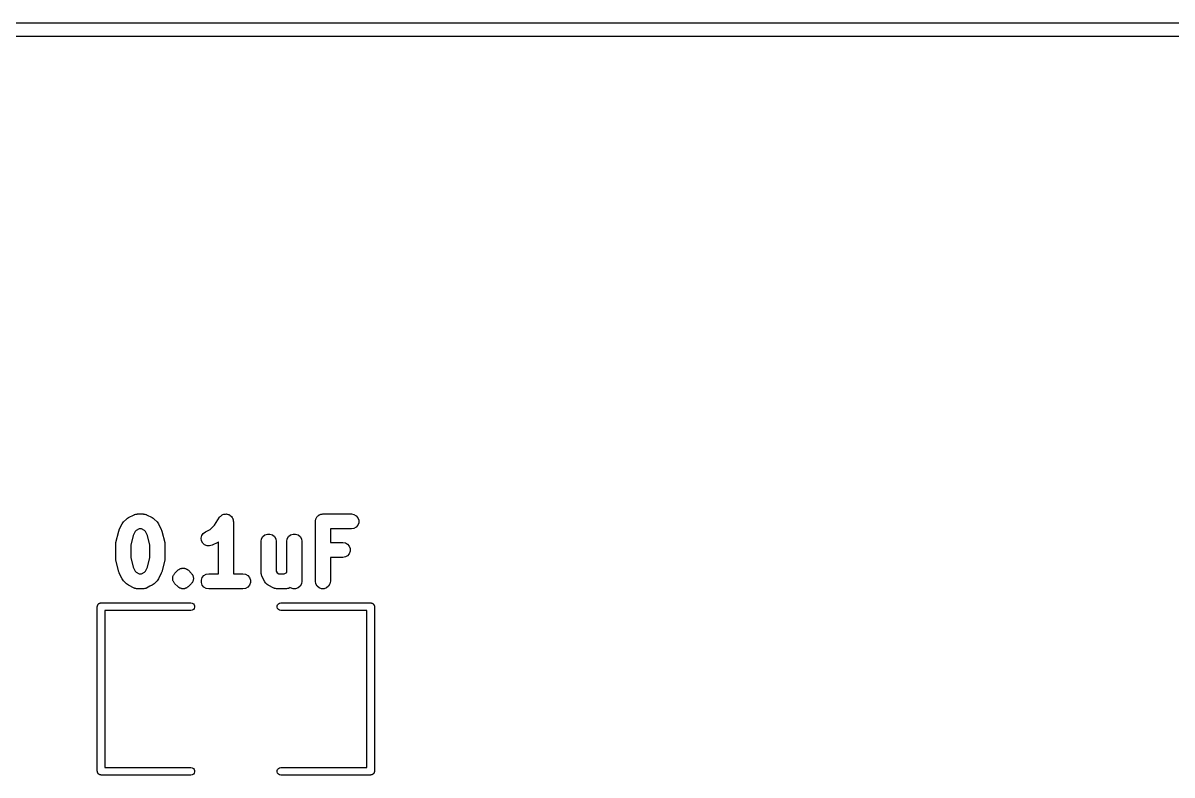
# Model space of a CAD drawing. Extents: x 51 to 137, y -158 to -25.
# Drawn here: x 74.11 to 93.6, y -38.05 to -25.29 of the extents above; entities that cross this region are included whole.
import ezdxf

# ---------------------------------------------------------------- set-up
doc = ezdxf.new("R2010")
doc.units = 0
doc.header["$MEASUREMENT"] = 0
doc.layers.add('BLACK', color=7, linetype='CONTINUOUS')

msp = doc.modelspace()

# ---------------------------------------------------------------- linework, layer by layer
at = {"layer": 'Black'}
for p, q in [((53.5813, -25.2857), (133.619, -25.2857)), ((133.609, -25.5143), (53.5863, -25.5143)), ((75.8199, -33.7508), (75.8683, -33.7024)), ((75.8683, -33.7024), (75.885, -33.6907)), ((75.885, -33.6907), (75.9013, -33.6786)), ((75.9013, -33.6786), (75.9981, -33.6302)), ((75.9981, -33.6302), (76.0051, -33.6281)), ((76.0051, -33.6281), (76.0114, -33.6245)), ((76.0114, -33.6245), (76.0261, -33.6219)), ((76.0261, -33.6219), (76.0403, -33.6177)), ((76.0403, -33.6177), (76.0476, -33.6181)), ((76.0476, -33.6181), (76.0549, -33.6168)), ((76.0549, -33.6168), (76.1516, -33.6168)), ((76.1516, -33.6168), (76.1588, -33.6181)), ((76.1588, -33.6181), (76.1661, -33.6177)), ((76.1661, -33.6177), (76.1804, -33.6219)), ((76.1804, -33.6219), (76.1951, -33.6245)), ((76.1951, -33.6245), (76.2014, -33.6281)), ((76.2014, -33.6281), (76.2084, -33.6302)), ((76.2084, -33.6302), (76.3052, -33.6786)), ((76.3052, -33.6786), (76.3215, -33.6907)), ((76.3215, -33.6907), (76.3382, -33.7024)), ((76.3382, -33.7024), (76.3866, -33.7508)), ((77.3592, -33.8081), (77.449, -33.6734)), ((77.449, -33.6734), (77.4539, -33.6683)), ((77.4539, -33.6683), (77.4574, -33.6622)), ((77.4574, -33.6622), (77.469, -33.6524)), ((77.469, -33.6524), (77.4795, -33.6415)), ((77.4795, -33.6415), (77.4858, -33.6384)), ((77.4858, -33.6384), (77.4912, -33.6338)), ((77.4912, -33.6338), (77.5054, -33.6286)), ((77.5054, -33.6286), (77.519, -33.6219)), ((77.519, -33.6219), (77.526, -33.6212)), ((77.526, -33.6212), (77.5326, -33.6187)), ((77.5326, -33.6187), (77.5478, -33.6187)), ((77.5478, -33.6187), (77.5628, -33.6171)), ((77.5628, -33.6171), (77.5697, -33.6187)), ((77.5697, -33.6187), (77.5767, -33.6187)), ((77.5767, -33.6187), (77.591, -33.6239)), ((77.591, -33.6239), (77.6057, -33.6275)), ((77.6057, -33.6275), (77.6116, -33.6314)), ((77.6116, -33.6314), (77.6182, -33.6338)), ((77.6182, -33.6338), (77.6298, -33.6436)), ((77.6298, -33.6436), (77.6424, -33.652)), ((77.6424, -33.652), (77.6466, -33.6577)), ((77.6466, -33.6577), (77.652, -33.6622)), ((77.652, -33.6622), (77.6595, -33.6753)), ((77.6595, -33.6753), (77.6685, -33.6875)), ((77.6685, -33.6875), (77.6705, -33.6943)), ((77.6705, -33.6943), (77.674, -33.7004)), ((77.674, -33.7004), (77.6766, -33.7153)), ((79.0745, -33.7218), (79.0783, -33.7113)), ((79.0783, -33.7113), (79.0803, -33.7004)), ((79.0803, -33.7004), (79.0858, -33.6908)), ((79.0858, -33.6908), (79.0896, -33.6803)), ((79.0896, -33.6803), (79.0968, -33.6718)), ((79.0968, -33.6718), (79.1023, -33.6622)), ((79.1023, -33.6622), (79.1108, -33.655)), ((79.1108, -33.655), (79.118, -33.6465)), ((79.118, -33.6465), (79.1276, -33.641)), ((79.1276, -33.641), (79.1361, -33.6338)), ((79.1361, -33.6338), (79.1466, -33.63)), ((79.1466, -33.63), (79.1562, -33.6245)), ((79.1562, -33.6245), (79.1671, -33.6225)), ((79.1671, -33.6225), (79.1776, -33.6187)), ((79.1776, -33.6187), (79.1887, -33.6187)), ((79.1887, -33.6187), (79.1996, -33.6168)), ((79.1996, -33.6168), (79.6834, -33.6168)), ((79.6834, -33.6168), (79.7269, -33.6245)), ((79.7269, -33.6245), (79.7651, -33.6465)), ((79.7651, -33.6465), (79.7934, -33.6803)), ((79.7934, -33.6803), (79.8085, -33.7218)), ((75.6897, -34.1001), (75.7381, -33.9065)), ((75.7381, -33.9065), (75.7438, -33.8939)), ((75.7438, -33.8939), (75.7477, -33.8805)), ((75.7477, -33.8805), (75.7961, -33.7838)), ((75.7961, -33.7838), (75.8082, -33.7675)), ((75.8082, -33.7675), (75.8199, -33.7508)), ((76.0333, -33.8966), (76.0141, -33.9158)), ((76.0848, -33.8708), (76.0333, -33.8966)), ((76.1216, -33.8708), (76.0848, -33.8708)), ((76.1731, -33.8966), (76.1216, -33.8708)), ((76.1924, -33.9158), (76.1731, -33.8966)), ((76.3866, -33.7508), (76.3982, -33.7675)), ((76.3982, -33.7675), (76.4104, -33.7838)), ((76.4104, -33.7838), (76.4587, -33.8805)), ((76.4587, -33.8805), (76.4627, -33.8939)), ((76.4627, -33.8939), (76.4684, -33.9065)), ((76.4684, -33.9065), (76.5167, -34.1001)), ((77.2076, -33.9205), (77.2859, -33.8813)), ((77.2859, -33.8813), (77.3592, -33.8081)), ((77.6766, -33.7153), (77.6809, -33.7299)), ((77.6809, -33.7299), (77.6804, -33.7369)), ((77.6804, -33.7369), (77.6817, -33.7438)), ((77.6817, -33.7438), (77.6817, -34.6328)), ((79.0726, -33.7438), (79.0745, -33.7329)), ((79.0726, -34.7598), (79.0726, -33.7438)), ((79.0745, -33.7329), (79.0745, -33.7218)), ((79.6834, -33.8708), (79.3266, -33.8708)), ((79.3266, -33.8708), (79.3266, -34.1006)), ((79.7269, -33.8632), (79.6834, -33.8708)), ((79.7651, -33.8411), (79.7269, -33.8632)), ((79.7934, -33.8073), (79.7651, -33.8411)), ((79.8085, -33.7659), (79.7934, -33.8073)), ((79.8085, -33.7218), (79.8085, -33.7659)), ((75.6887, -34.1156), (75.6897, -34.1001)), ((75.9812, -33.9817), (75.94, -34.1465)), ((76.0141, -33.9158), (75.9812, -33.9817)), ((76.2253, -33.9817), (76.1924, -33.9158)), ((76.2665, -34.1465), (76.2253, -33.9817)), ((76.5167, -34.1001), (76.5178, -34.1156)), ((77.1376, -34.0265), (77.1479, -33.9836)), ((77.1427, -34.0703), (77.1376, -34.0265)), ((77.1624, -34.1098), (77.1427, -34.0703)), ((77.1479, -33.9836), (77.1722, -33.9468)), ((77.1722, -33.9468), (77.2076, -33.9205)), ((77.4179, -34.0993), (77.3212, -34.1477)), ((77.4277, -34.0921), (77.4179, -34.0993)), ((77.4277, -34.6328), (77.4277, -34.0921)), ((78.1534, -34.0825), (78.161, -34.039)), ((78.1534, -34.6147), (78.1534, -34.0825)), ((78.161, -34.039), (78.1831, -34.0009)), ((78.1831, -34.0009), (78.2169, -33.9725)), ((78.2169, -33.9725), (78.2583, -33.9574)), ((78.2583, -33.9574), (78.3024, -33.9574)), ((78.3024, -33.9574), (78.3439, -33.9725)), ((78.3439, -33.9725), (78.3777, -34.0009)), ((78.3777, -34.0009), (78.3997, -34.039)), ((78.3997, -34.039), (78.4074, -34.0825)), ((78.4074, -34.0825), (78.4074, -34.5847)), ((78.5888, -34.0825), (78.5965, -34.039)), ((78.5888, -34.6088), (78.5888, -34.0825)), ((78.5965, -34.039), (78.6185, -34.0009)), ((78.6185, -34.0009), (78.6523, -33.9725)), ((78.6523, -33.9725), (78.6938, -33.9574)), ((78.6938, -33.9574), (78.7379, -33.9574)), ((78.7379, -33.9574), (78.7793, -33.9725)), ((78.7793, -33.9725), (78.8131, -34.0009)), ((78.8131, -34.0009), (78.8352, -34.039)), ((78.8352, -34.039), (78.8428, -34.0825)), ((78.8428, -34.0825), (78.8428, -34.7598)), ((79.3266, -34.1006), (79.5383, -34.1006)), ((79.5383, -34.1006), (79.5817, -34.1083)), ((75.686, -34.1309), (75.6887, -34.1156)), ((75.686, -34.3728), (75.686, -34.1309)), ((75.94, -34.1465), (75.94, -34.3571)), ((76.2665, -34.3571), (76.2665, -34.1465)), ((76.5178, -34.1156), (76.5205, -34.1309)), ((76.5205, -34.1309), (76.5205, -34.3728)), ((77.1944, -34.1401), (77.1624, -34.1098)), ((77.2349, -34.1576), (77.1944, -34.1401)), ((77.2789, -34.1603), (77.2349, -34.1576)), ((77.3212, -34.1477), (77.2789, -34.1603)), ((79.5817, -34.1083), (79.6199, -34.1303)), ((79.6199, -34.1303), (79.6483, -34.1641)), ((79.6483, -34.2911), (79.6199, -34.3249)), ((79.6483, -34.1641), (79.6634, -34.2056)), ((79.6634, -34.2497), (79.6483, -34.2911)), ((79.6634, -34.2056), (79.6634, -34.2497)), ((75.6887, -34.3881), (75.686, -34.3728)), ((75.6897, -34.4036), (75.6887, -34.3881)), ((75.7381, -34.5971), (75.6897, -34.4036)), ((75.94, -34.3571), (75.9812, -34.522)), ((76.2253, -34.522), (76.2665, -34.3571)), ((76.5167, -34.4036), (76.4684, -34.5971)), ((76.5178, -34.3881), (76.5167, -34.4036)), ((76.5205, -34.3728), (76.5178, -34.3881)), ((79.5383, -34.3546), (79.3266, -34.3546)), ((79.3266, -34.3546), (79.3266, -34.7598)), ((79.5817, -34.347), (79.5383, -34.3546)), ((79.6199, -34.3249), (79.5817, -34.347)), ((75.7438, -34.6098), (75.7381, -34.5971)), ((75.7477, -34.6231), (75.7438, -34.6098)), ((75.7961, -34.7199), (75.7477, -34.6231)), ((75.9812, -34.522), (76.0141, -34.5878)), ((76.0141, -34.5878), (76.0333, -34.6071)), ((76.0333, -34.6071), (76.0848, -34.6328)), ((76.0848, -34.6328), (76.1216, -34.6328)), ((76.1216, -34.6328), (76.1731, -34.6071)), ((76.1731, -34.6071), (76.1924, -34.5878)), ((76.1924, -34.5878), (76.2253, -34.522)), ((76.4587, -34.6231), (76.4104, -34.7199)), ((76.4627, -34.6098), (76.4587, -34.6231)), ((76.4684, -34.5971), (76.4627, -34.6098)), ((76.6569, -34.6896), (76.6579, -34.6786)), ((76.6579, -34.6786), (76.6626, -34.6685)), ((76.6626, -34.6685), (76.6655, -34.6578)), ((76.6655, -34.6578), (76.6718, -34.6487)), ((76.6718, -34.6487), (76.6765, -34.6386)), ((76.6765, -34.6386), (76.6844, -34.6307)), ((76.6844, -34.6307), (76.6908, -34.6216)), ((76.6908, -34.6216), (76.7391, -34.5733)), ((76.7391, -34.5733), (76.7483, -34.5669)), ((76.7483, -34.5669), (76.7561, -34.559)), ((76.7561, -34.559), (76.7612, -34.5567)), ((76.7612, -34.5567), (76.7655, -34.5531)), ((76.7655, -34.5531), (76.7707, -34.5512)), ((76.7707, -34.5512), (76.7753, -34.548)), ((76.7753, -34.548), (76.786, -34.5451)), ((76.786, -34.5451), (76.7961, -34.5404)), ((76.7961, -34.5404), (76.8016, -34.5399)), ((76.8016, -34.5399), (76.8069, -34.538)), ((76.8069, -34.538), (76.8125, -34.538)), ((76.8125, -34.538), (76.8179, -34.5365)), ((76.8179, -34.5365), (76.829, -34.5375)), ((76.829, -34.5375), (76.84, -34.5365)), ((76.84, -34.5365), (76.8454, -34.538)), ((76.8454, -34.538), (76.851, -34.538)), ((76.851, -34.538), (76.8563, -34.5399)), ((76.8563, -34.5399), (76.8618, -34.5404)), ((76.8618, -34.5404), (76.8719, -34.5451)), ((76.8719, -34.5451), (76.8826, -34.548)), ((76.8826, -34.548), (76.8872, -34.5512)), ((76.8872, -34.5512), (76.8925, -34.5531)), ((76.8925, -34.5531), (76.8967, -34.5567)), ((76.8967, -34.5567), (76.9018, -34.559)), ((76.9018, -34.559), (76.9097, -34.5669)), ((76.9097, -34.5669), (76.9188, -34.5733)), ((76.9188, -34.5733), (76.9671, -34.6216)), ((76.9671, -34.6216), (76.9735, -34.6307)), ((76.9735, -34.6307), (76.9814, -34.6386)), ((76.9814, -34.6386), (76.9861, -34.6487)), ((76.9861, -34.6487), (76.9924, -34.6578)), ((76.9924, -34.6578), (76.9953, -34.6685)), ((76.9953, -34.6685), (77, -34.6786)), ((77, -34.6786), (77.001, -34.6896)), ((77.1544, -34.6963), (77.1827, -34.6625)), ((77.1827, -34.6625), (77.2209, -34.6405)), ((77.2209, -34.6405), (77.2644, -34.6328)), ((77.2644, -34.6328), (77.4277, -34.6328)), ((77.6817, -34.6328), (77.845, -34.6328)), ((77.845, -34.6328), (77.8884, -34.6405)), ((77.8884, -34.6405), (77.9266, -34.6625)), ((77.9266, -34.6625), (77.9549, -34.6963)), ((78.1547, -34.6219), (78.1534, -34.6147)), ((78.1542, -34.6292), (78.1547, -34.6219)), ((78.1585, -34.6435), (78.1542, -34.6292)), ((78.161, -34.6581), (78.1585, -34.6435)), ((78.1647, -34.6645), (78.161, -34.6581)), ((78.1668, -34.6715), (78.1647, -34.6645)), ((78.2152, -34.7682), (78.1668, -34.6715)), ((78.4074, -34.5847), (78.4234, -34.6168)), ((78.4234, -34.6168), (78.4555, -34.6328)), ((78.4555, -34.6328), (78.5407, -34.6328)), ((78.5407, -34.6328), (78.5888, -34.6088)), ((75.8082, -34.7362), (75.7961, -34.7199)), ((75.8199, -34.7529), (75.8082, -34.7362)), ((75.8683, -34.8012), (75.8199, -34.7529)), ((75.885, -34.8129), (75.8683, -34.8012)), ((75.9013, -34.825), (75.885, -34.8129)), ((75.9981, -34.8734), (75.9013, -34.825)), ((76.0051, -34.8755), (75.9981, -34.8734)), ((76.0114, -34.8792), (76.0051, -34.8755)), ((76.0261, -34.8817), (76.0114, -34.8792)), ((76.1951, -34.8792), (76.1804, -34.8817)), ((76.2014, -34.8755), (76.1951, -34.8792)), ((76.2084, -34.8734), (76.2014, -34.8755)), ((76.2665, -34.8444), (76.2084, -34.8734)), ((76.3052, -34.825), (76.2665, -34.8444)), ((76.3215, -34.8129), (76.3052, -34.825)), ((76.3382, -34.8012), (76.3215, -34.8129)), ((76.3866, -34.7529), (76.3382, -34.8012)), ((76.3982, -34.7362), (76.3866, -34.7529)), ((76.4104, -34.7199), (76.3982, -34.7362)), ((76.6541, -34.7004), (76.6569, -34.6896)), ((76.655, -34.7114), (76.6541, -34.7004)), ((76.6541, -34.7225), (76.655, -34.7114)), ((76.6569, -34.7332), (76.6541, -34.7225)), ((76.6579, -34.7443), (76.6569, -34.7332)), ((76.6626, -34.7544), (76.6579, -34.7443)), ((76.6655, -34.7651), (76.6626, -34.7544)), ((76.6718, -34.7742), (76.6655, -34.7651)), ((76.6765, -34.7843), (76.6718, -34.7742)), ((76.6844, -34.7921), (76.6765, -34.7843)), ((76.6908, -34.8012), (76.6844, -34.7921)), ((76.7391, -34.8496), (76.6908, -34.8012)), ((76.7483, -34.856), (76.7391, -34.8496)), ((76.7561, -34.8639), (76.7483, -34.856)), ((76.7612, -34.8662), (76.7561, -34.8639)), ((76.7655, -34.8698), (76.7612, -34.8662)), ((76.7707, -34.8717), (76.7655, -34.8698)), ((76.7753, -34.8749), (76.7707, -34.8717)), ((76.786, -34.8778), (76.7753, -34.8749)), ((76.7961, -34.8825), (76.786, -34.8778)), ((76.8719, -34.8778), (76.8618, -34.8825)), ((76.8826, -34.8749), (76.8719, -34.8778)), ((76.8872, -34.8717), (76.8826, -34.8749)), ((76.8925, -34.8698), (76.8872, -34.8717)), ((76.8967, -34.8662), (76.8925, -34.8698)), ((76.9018, -34.8639), (76.8967, -34.8662)), ((76.9097, -34.856), (76.9018, -34.8639)), ((76.9188, -34.8496), (76.9097, -34.856)), ((76.9671, -34.8012), (76.9188, -34.8496)), ((76.9735, -34.7921), (76.9671, -34.8012)), ((76.9814, -34.7843), (76.9735, -34.7921)), ((76.9861, -34.7742), (76.9814, -34.7843)), ((76.9924, -34.7651), (76.9861, -34.7742)), ((76.9953, -34.7544), (76.9924, -34.7651)), ((77, -34.7443), (76.9953, -34.7544)), ((77.001, -34.7332), (77, -34.7443)), ((77.001, -34.6896), (77.0039, -34.7004)), ((77.0039, -34.7225), (77.001, -34.7332)), ((77.0039, -34.7004), (77.0029, -34.7114)), ((77.0029, -34.7114), (77.0039, -34.7225)), ((77.1393, -34.7378), (77.1544, -34.6963)), ((77.1393, -34.7819), (77.1393, -34.7378)), ((77.1544, -34.8233), (77.1393, -34.7819)), ((77.1827, -34.8571), (77.1544, -34.8233)), ((77.2209, -34.8792), (77.1827, -34.8571)), ((77.2644, -34.8868), (77.2209, -34.8792)), ((77.8884, -34.8792), (77.845, -34.8868)), ((77.9266, -34.8571), (77.8884, -34.8792)), ((77.9549, -34.8233), (77.9266, -34.8571)), ((77.9549, -34.6963), (77.97, -34.7378)), ((77.97, -34.7819), (77.9549, -34.8233)), ((77.97, -34.7378), (77.97, -34.7819)), ((78.2263, -34.7832), (78.2152, -34.7682)), ((78.2365, -34.7988), (78.2263, -34.7832)), ((78.2394, -34.8008), (78.2365, -34.7988)), ((78.2414, -34.8037), (78.2394, -34.8008)), ((78.257, -34.8139), (78.2414, -34.8037)), ((78.272, -34.825), (78.257, -34.8139)), ((78.3687, -34.8734), (78.272, -34.825)), ((78.3757, -34.8755), (78.3687, -34.8734)), ((78.3821, -34.8792), (78.3757, -34.8755)), ((78.3967, -34.8817), (78.3821, -34.8792)), ((78.6141, -34.8792), (78.5994, -34.8817)), ((78.6204, -34.8755), (78.6141, -34.8792)), ((78.6275, -34.8734), (78.6204, -34.8755)), ((78.6457, -34.8643), (78.6275, -34.8734)), ((78.6523, -34.8698), (78.6457, -34.8643)), ((78.6938, -34.8849), (78.6523, -34.8698)), ((78.7793, -34.8698), (78.7379, -34.8849)), ((78.8131, -34.8415), (78.7793, -34.8698)), ((78.8352, -34.8033), (78.8131, -34.8415)), ((78.8428, -34.7598), (78.8352, -34.8033)), ((79.0803, -34.8033), (79.0726, -34.7598)), ((79.1023, -34.8415), (79.0803, -34.8033)), ((79.1361, -34.8698), (79.1023, -34.8415)), ((79.1776, -34.8849), (79.1361, -34.8698)), ((79.2631, -34.8698), (79.2217, -34.8849)), ((79.2969, -34.8415), (79.2631, -34.8698)), ((79.319, -34.8033), (79.2969, -34.8415)), ((79.3266, -34.7598), (79.319, -34.8033)), ((76.0403, -34.886), (76.0261, -34.8817)), ((76.0476, -34.8855), (76.0403, -34.886)), ((76.0549, -34.8868), (76.0476, -34.8855)), ((76.1516, -34.8868), (76.0549, -34.8868)), ((76.1588, -34.8855), (76.1516, -34.8868)), ((76.1661, -34.886), (76.1588, -34.8855)), ((76.1804, -34.8817), (76.1661, -34.886)), ((76.8016, -34.883), (76.7961, -34.8825)), ((76.8069, -34.8849), (76.8016, -34.883)), ((76.8125, -34.8849), (76.8069, -34.8849)), ((76.8179, -34.8863), (76.8125, -34.8849)), ((76.829, -34.8854), (76.8179, -34.8863)), ((76.84, -34.8863), (76.829, -34.8854)), ((76.8454, -34.8849), (76.84, -34.8863)), ((76.851, -34.8849), (76.8454, -34.8849)), ((76.8563, -34.883), (76.851, -34.8849)), ((76.8618, -34.8825), (76.8563, -34.883)), ((77.845, -34.8868), (77.2644, -34.8868)), ((78.411, -34.886), (78.3967, -34.8817)), ((78.4183, -34.8855), (78.411, -34.886)), ((78.4255, -34.8868), (78.4183, -34.8855)), ((78.5707, -34.8868), (78.4255, -34.8868)), ((78.5779, -34.8855), (78.5707, -34.8868)), ((78.5852, -34.886), (78.5779, -34.8855)), ((78.5994, -34.8817), (78.5852, -34.886)), ((78.7379, -34.8849), (78.6938, -34.8849)), ((79.2217, -34.8849), (79.1776, -34.8849)), ((75.3745, -35.1892), (75.3755, -35.1837)), ((75.3745, -37.9832), (75.3745, -35.1892)), ((75.3755, -35.1782), (75.3774, -35.173)), ((75.3755, -35.1837), (75.3755, -35.1782)), ((75.3774, -35.173), (75.3783, -35.1675)), ((75.3783, -35.1675), (75.3811, -35.1627)), ((75.3811, -35.1627), (75.383, -35.1574)), ((75.383, -35.1574), (75.3866, -35.1532)), ((75.3866, -35.1532), (75.3894, -35.1484)), ((75.3894, -35.1484), (75.3936, -35.1448)), ((75.3936, -35.1448), (75.3972, -35.1406)), ((75.3972, -35.1406), (75.402, -35.1378)), ((75.402, -35.1378), (75.4062, -35.1342)), ((75.4062, -35.1342), (75.4115, -35.1323)), ((75.4115, -35.1323), (75.4163, -35.1295)), ((75.4163, -35.1295), (75.4218, -35.1286)), ((75.4218, -35.1286), (75.427, -35.1267)), ((75.427, -35.1267), (75.4325, -35.1267)), ((75.4325, -35.1267), (75.438, -35.1257)), ((75.438, -35.1257), (76.962, -35.1257)), ((76.962, -35.2527), (75.5015, -35.2527)), ((75.5015, -35.2527), (75.5015, -37.9197)), ((76.962, -35.1257), (76.9837, -35.1295)), ((76.9837, -35.2489), (76.962, -35.2527)), ((76.9837, -35.1295), (77.0028, -35.1406)), ((77.0028, -35.2378), (76.9837, -35.2489)), ((77.0028, -35.1406), (77.017, -35.1574)), ((77.017, -35.2209), (77.0028, -35.2378)), ((77.017, -35.1574), (77.0245, -35.1782)), ((77.0245, -35.2002), (77.017, -35.2209)), ((77.0245, -35.1782), (77.0245, -35.2002)), ((78.4235, -35.1782), (78.431, -35.1574)), ((78.4235, -35.2002), (78.4235, -35.1782)), ((78.431, -35.2209), (78.4235, -35.2002)), ((78.431, -35.1574), (78.4452, -35.1406)), ((78.4452, -35.2378), (78.431, -35.2209)), ((78.4452, -35.1406), (78.4643, -35.1295)), ((78.4643, -35.2489), (78.4452, -35.2378)), ((78.4643, -35.1295), (78.486, -35.1257)), ((78.486, -35.2527), (78.4643, -35.2489)), ((78.486, -35.1257), (80.01, -35.1257)), ((79.9465, -35.2527), (78.486, -35.2527)), ((79.9465, -37.9197), (79.9465, -35.2527)), ((80.01, -35.1257), (80.0155, -35.1267)), ((80.0155, -35.1267), (80.021, -35.1267)), ((80.021, -35.1267), (80.0262, -35.1286)), ((80.0262, -35.1286), (80.0317, -35.1295)), ((80.0317, -35.1295), (80.0365, -35.1323)), ((80.0365, -35.1323), (80.0417, -35.1342)), ((80.0417, -35.1342), (80.046, -35.1378)), ((80.046, -35.1378), (80.0508, -35.1406)), ((80.0508, -35.1406), (80.0544, -35.1448)), ((80.0544, -35.1448), (80.0586, -35.1484)), ((80.0586, -35.1484), (80.0614, -35.1532)), ((80.0614, -35.1532), (80.065, -35.1574)), ((80.065, -35.1574), (80.0669, -35.1627)), ((80.0669, -35.1627), (80.0697, -35.1675)), ((80.0697, -35.1675), (80.0706, -35.173)), ((80.0706, -35.173), (80.0725, -35.1782)), ((80.0725, -35.1782), (80.0725, -35.1837)), ((80.0725, -35.1837), (80.0735, -35.1892)), ((80.0735, -35.1892), (80.0735, -37.9832)), ((75.3755, -37.9887), (75.3745, -37.9832)), ((75.3755, -37.9942), (75.3755, -37.9887)), ((75.3774, -37.9994), (75.3755, -37.9942)), ((75.5015, -37.9197), (76.962, -37.9197)), ((76.962, -37.9197), (76.9837, -37.9235)), ((76.9837, -37.9235), (77.0028, -37.9346)), ((77.0028, -37.9346), (77.017, -37.9515)), ((77.017, -37.9515), (77.0245, -37.9722)), ((77.0245, -37.9942), (77.017, -38.0149)), ((77.0245, -37.9722), (77.0245, -37.9942)), ((78.4235, -37.9722), (78.431, -37.9515)), ((78.4235, -37.9942), (78.4235, -37.9722)), ((78.431, -38.0149), (78.4235, -37.9942)), ((78.431, -37.9515), (78.4452, -37.9346)), ((78.4452, -37.9346), (78.4643, -37.9235)), ((78.4643, -37.9235), (78.486, -37.9197)), ((78.486, -37.9197), (79.9465, -37.9197)), ((80.0725, -37.9942), (80.0706, -37.9994)), ((80.0735, -37.9832), (80.0725, -37.9887)), ((80.0725, -37.9887), (80.0725, -37.9942)), ((75.3783, -38.0049), (75.3774, -37.9994)), ((75.3811, -38.0097), (75.3783, -38.0049)), ((75.383, -38.0149), (75.3811, -38.0097)), ((75.3866, -38.0192), (75.383, -38.0149)), ((75.3894, -38.024), (75.3866, -38.0192)), ((75.3936, -38.0276), (75.3894, -38.024)), ((75.3972, -38.0318), (75.3936, -38.0276)), ((75.402, -38.0346), (75.3972, -38.0318)), ((75.4062, -38.0382), (75.402, -38.0346)), ((75.4115, -38.0401), (75.4062, -38.0382)), ((75.4163, -38.0429), (75.4115, -38.0401)), ((75.4218, -38.0438), (75.4163, -38.0429)), ((75.427, -38.0457), (75.4218, -38.0438)), ((75.4325, -38.0457), (75.427, -38.0457)), ((75.438, -38.0467), (75.4325, -38.0457)), ((76.962, -38.0467), (75.438, -38.0467)), ((76.9837, -38.0429), (76.962, -38.0467)), ((77.0028, -38.0318), (76.9837, -38.0429)), ((77.017, -38.0149), (77.0028, -38.0318)), ((78.4452, -38.0318), (78.431, -38.0149)), ((78.4643, -38.0429), (78.4452, -38.0318)), ((78.486, -38.0467), (78.4643, -38.0429)), ((80.01, -38.0467), (78.486, -38.0467)), ((80.0155, -38.0457), (80.01, -38.0467)), ((80.021, -38.0457), (80.0155, -38.0457)), ((80.0262, -38.0438), (80.021, -38.0457)), ((80.0317, -38.0429), (80.0262, -38.0438)), ((80.0365, -38.0401), (80.0317, -38.0429)), ((80.0417, -38.0382), (80.0365, -38.0401)), ((80.046, -38.0346), (80.0417, -38.0382)), ((80.0508, -38.0318), (80.046, -38.0346)), ((80.0544, -38.0276), (80.0508, -38.0318)), ((80.0586, -38.024), (80.0544, -38.0276)), ((80.0614, -38.0192), (80.0586, -38.024)), ((80.065, -38.0149), (80.0614, -38.0192)), ((80.0669, -38.0097), (80.065, -38.0149)), ((80.0697, -38.0049), (80.0669, -38.0097)), ((80.0706, -37.9994), (80.0697, -38.0049))]:
    msp.add_line(p, q, dxfattribs=at)

doc.saveas('drawing.dxf')
